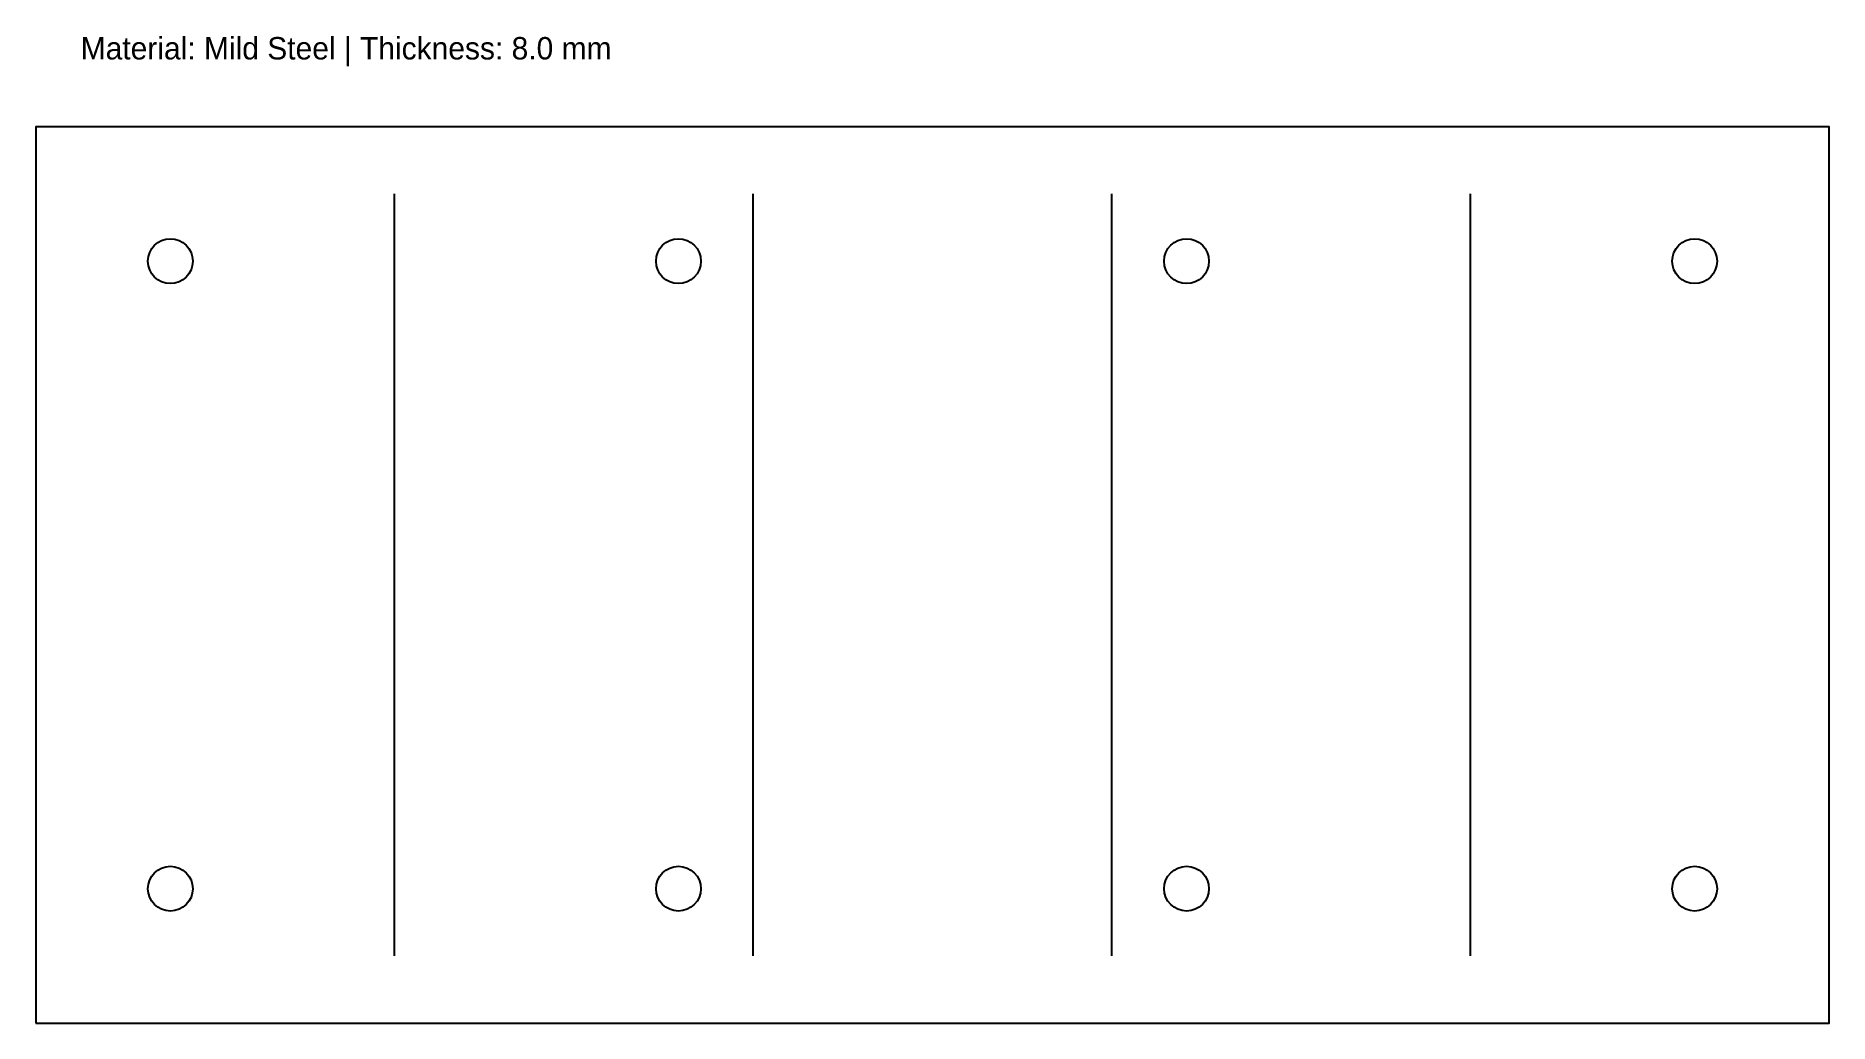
# Model space of a CAD drawing. Header units: metres. Extents: x 0 to 400, y 0 to 220.
import ezdxf

# ---------------------------------------------------------------- set-up
doc = ezdxf.new("R2010")
doc.units = ezdxf.units.M

msp = doc.modelspace()

# ---------------------------------------------------------------- linework, layer by layer
msp.add_lwpolyline([(0, 0), (400, 0), (400, 200), (0, 200)], close=True)
for centre in [(30, 170), (143.33, 170), (256.67, 170), (370, 170), (30, 30), (143.33, 30), (256.67, 30), (370, 30)]:
    msp.add_circle(centre, 5)
at = {"layer": 'CONTINUOUS'}
for p, q in [((80, 15), (80, 185)), ((160, 15), (160, 185)), ((240, 15), (240, 185)), ((320, 15), (320, 185))]:
    msp.add_line(p, q, dxfattribs=at)

# ---------------------------------------------------------------- texts
at = {"layer": 'NOTES'}
msp.add_text('Material: Mild Steel | Thickness: 8.0 mm', height=5, dxfattribs=at).set_placement((10, 215))

doc.saveas('drawing.dxf')
